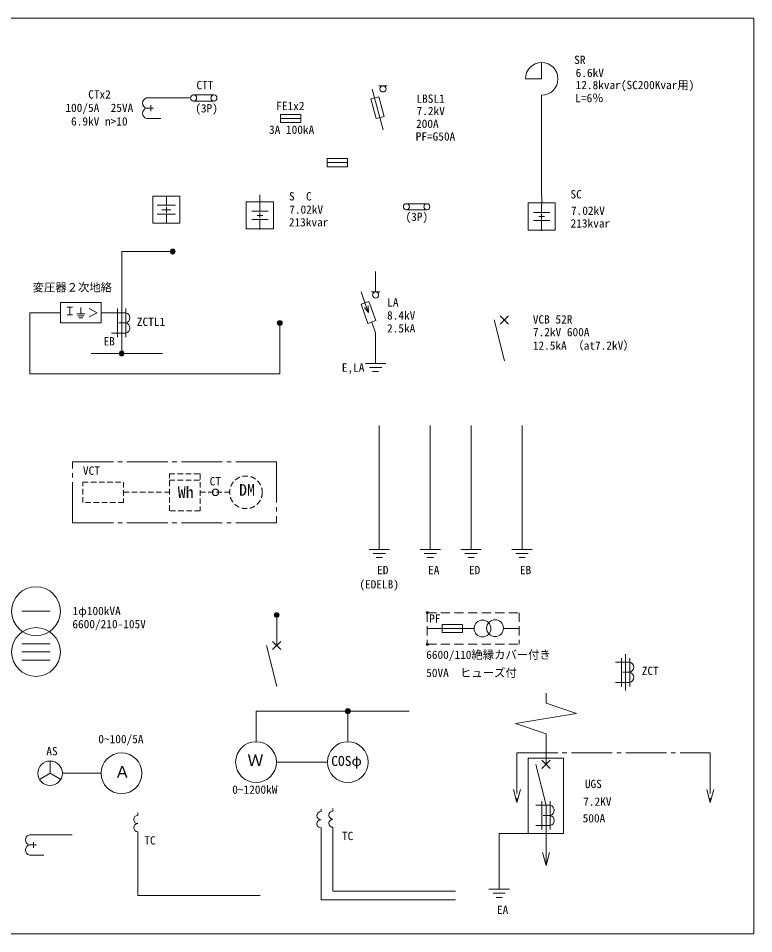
# Model space of a CAD drawing. Units: millimetres, scale not verified. Extents: x -40828 to 34218, y -22356 to 21925.
# Drawn here: x -28252 to -12028, y 1725 to 21925 of the extents above; entities that cross this region are included whole.
import ezdxf
from ezdxf.enums import TextEntityAlignment as Align

# ---------------------------------------------------------------- set-up
doc = ezdxf.new("R2010")
doc.units = ezdxf.units.MM
doc.header["$LTSCALE"] = 100
doc.header["$PDMODE"] = 32
doc.header["$PDSIZE"] = 50
for name, pattern in [('CHAIN2', [12, 9, -1, 1, -1]), ('DASHED1', [1.8, 1.2, -0.6]), ('DASHED2', [3, 2, -1])]:
    doc.linetypes.add(name, pattern=pattern)
doc.layers.add('E-0', color=6, linetype='Continuous', lineweight=20)
doc.styles.add('ＭＳ ゴシック', font='')
doc.styles.get('ＭＳ ゴシック').set_extended_font_data('MS Gothic')

msp = doc.modelspace()

# ---------------------------------------------------------------- linework, layer by layer
at = {"layer": 'E-0'}
for p, q in [((-16705.6, 20589.1), (-16705.6, 20949.1)), ((-20294.6, 20434.7), (-20114.6, 20434.7)), ((-17065.6, 20589.1), (-16705.6, 20589.1)), ((-23935.7, 20234.5), (-24385.7, 20234.5)), ((-20443.3, 20358.2), (-20204.6, 19467.2)), ((-16705.6, 18001.6), (-16705.6, 20229.1)), ((-25105.7, 20167), (-25420.7, 20167)), ((-25330.7, 19878.3), (-25330.7, 20005.6)), ((-24475.7, 20167), (-25105.7, 20167)), ((-23935.7, 20099.5), (-24385.7, 20099.5)), ((-25420.7, 19942), (-25330.7, 19942)), ((-25394.3, 19942), (-25267, 19942)), ((-25420.7, 19717), (-25105.7, 19717)), ((-22468.6, 19714.2), (-22018.6, 19714.2)), ((-22307.2, 19714.2), (-22179.9, 19714.2)), ((-21436.7, 18741.1), (-20986.7, 18741.1)), ((-21275.3, 18741.1), (-21148, 18741.1)), ((-22921.4, 18026.4), (-22921.7, 17666.4)), ((-16705.3, 18001.6), (-16705.6, 17641.6)), ((-19733.6, 17833.5), (-19193.6, 17833.5)), ((-19238.6, 17833.5), (-19688.6, 17833.5)), ((-22741.7, 17666.4), (-23101.7, 17666.4)), ((-22985.3, 17576.4), (-22858, 17576.4)), ((-22921.7, 17512.8), (-22921.7, 17640.1)), ((-19238.6, 17698.5), (-19688.6, 17698.5)), ((-16525.6, 17641.6), (-16885.6, 17641.6)), ((-16705.6, 17488), (-16705.6, 17615.2)), ((-22741.7, 17486.4), (-23101.7, 17486.4)), ((-22921.7, 17486.4), (-22921.7, 17261.4)), ((-16525.6, 17461.6), (-16885.6, 17461.6)), ((-16769.2, 17551.6), (-16641.9, 17551.6)), ((-16705.6, 17461.6), (-16705.6, 17236.6)), ((-25970.9, 14528.3), (-25970.9, 16778.3)), ((-24845.9, 16778.3), (-25970.9, 16778.3)), ((-20369.2, 16335.9), (-20369.2, 15885.9)), ((-20690.6, 15885.9), (-20603.6, 15646.7)), ((-20459.2, 15885.9), (-20279.2, 15885.9)), ((-20603.6, 15646.7), (-20527.9, 15434.8)), ((-20530.9, 15577.1), (-20527.9, 15434.8)), ((-27995.9, 15428.3), (-27320.9, 15428.3)), ((-26960.9, 15405.8), (-26780.9, 15405.8)), ((-26938.4, 15360.8), (-26803.4, 15360.8)), ((-26870.9, 15540.8), (-26870.9, 15405.8)), ((-26690.9, 15518.3), (-26510.9, 15428.3)), ((-26510.9, 15428.3), (-26690.9, 15338.3)), ((-26420.9, 15428.3), (-26195.9, 15428.3)), ((-25880.9, 15428.3), (-26195.9, 15428.3)), ((-26060.9, 14888.3), (-26060.9, 15518.3)), ((-26060.9, 14888.3), (-26060.9, 15518.3)), ((-25880.9, 15518.3), (-25880.9, 14888.3)), ((-25880.9, 15518.3), (-25880.9, 14888.3)), ((-20527.9, 15434.8), (-20615.7, 15546.8)), ((-17618.9, 15178.4), (-17438.9, 15358.4)), ((-17438.9, 15178.4), (-17618.9, 15358.4)), ((-26915.9, 15315.8), (-26825.9, 15315.8)), ((-26034.5, 15203.3), (-25907.3, 15203.3)), ((-25970.9, 15139.7), (-25970.9, 15267)), ((-25880.9, 15203.3), (-25970.9, 15203.3)), ((-20452.2, 15222.9), (-20369.2, 14985.9)), ((-17528.9, 14368.4), (-17753.9, 15268.4)), ((-25880.9, 14978.3), (-26195.9, 14978.3)), ((-20369.2, 14985.9), (-20369.2, 14310.9)), ((-26645.9, 14528.3), (-25070.9, 14528.3)), ((-20594.2, 14310.9), (-20144.2, 14310.9)), ((-20594.2, 14310.9), (-20144.2, 14310.9)), ((-20504.2, 14220.9), (-20234.2, 14220.9)), ((-20504.2, 14220.9), (-20234.2, 14220.9)), ((-20432.8, 14310.9), (-20305.6, 14310.9)), ((-20436.7, 14130.9), (-20301.7, 14130.9)), ((-20436.7, 14130.9), (-20301.7, 14130.9)), ((-20286.9, 12939.1), (-20286.9, 10205.2)), ((-19161.9, 12939.1), (-19161.9, 10205.2)), ((-18261.9, 12939.1), (-18261.9, 10205.2)), ((-17136.9, 12939.1), (-17136.9, 10205.2)), ((-20511.9, 10205.2), (-20061.9, 10205.2)), ((-20511.9, 10205.2), (-20061.9, 10205.2)), ((-20421.9, 10115.2), (-20151.9, 10115.2)), ((-20421.9, 10115.2), (-20151.9, 10115.2)), ((-20350.5, 10205.2), (-20223.2, 10205.2)), ((-19386.9, 10205.2), (-18936.9, 10205.2)), ((-19386.9, 10205.2), (-18936.9, 10205.2)), ((-19296.9, 10115.2), (-19026.9, 10115.2)), ((-19296.9, 10115.2), (-19026.9, 10115.2)), ((-19225.5, 10205.2), (-19098.2, 10205.2)), ((-18486.9, 10205.2), (-18036.9, 10205.2)), ((-18486.9, 10205.2), (-18036.9, 10205.2)), ((-18396.9, 10115.2), (-18126.9, 10115.2)), ((-18396.9, 10115.2), (-18126.9, 10115.2)), ((-18325.5, 10205.2), (-18198.2, 10205.2)), ((-17361.9, 10205.2), (-16911.9, 10205.2)), ((-17271.9, 10115.2), (-17001.9, 10115.2)), ((-17271.9, 10115.2), (-17001.9, 10115.2)), ((-17200.5, 10205.2), (-17073.2, 10205.2)), ((-20354.4, 10025.2), (-20219.4, 10025.2)), ((-20354.4, 10025.2), (-20219.4, 10025.2)), ((-19229.4, 10025.2), (-19094.4, 10025.2)), ((-19229.4, 10025.2), (-19094.4, 10025.2)), ((-18329.4, 10025.2), (-18194.4, 10025.2)), ((-18329.4, 10025.2), (-18194.4, 10025.2)), ((-17204.4, 10025.2), (-17069.4, 10025.2)), ((-17204.4, 10025.2), (-17069.4, 10025.2)), ((-28176.1, 8842), (-27546.1, 8842)), ((-22551.1, 8758.8), (-22551.1, 8083.8)), ((-18741.5, 8461.3), (-18614.2, 8461.3)), ((-28176.1, 8122), (-27546.1, 8122)), ((-22551.1, 7183.8), (-22776.1, 8083.8)), ((-22641.1, 7993.8), (-22461.1, 8173.8)), ((-22461.1, 7993.8), (-22641.1, 8173.8)), ((-28176.1, 7942), (-27546.1, 7942)), ((-28176.1, 7762), (-27546.1, 7762)), ((-14763.5, 7718.3), (-15078.5, 7718.3)), ((-14943.5, 7178.3), (-14943.5, 7808.3)), ((-14943.5, 7178.3), (-14943.5, 7808.3)), ((-14763.5, 7808.3), (-14763.5, 7178.3)), ((-14763.5, 7808.3), (-14763.5, 7178.3)), ((-14917.1, 7493.3), (-14789.8, 7493.3)), ((-14763.5, 7493.3), (-14853.5, 7493.3)), ((-14763.5, 7268.3), (-15078.5, 7268.3)), ((-16609.2, 6811.3), (-16609.2, 7036.3)), ((-20981.5, 6691.1), (-20981.5, 5962.1)), ((-15934.2, 6586.3), (-16609.2, 6811.3)), ((-23006.5, 6637.1), (-23006.5, 5962.1)), ((-23006.5, 6637.1), (-19631.5, 6637.1)), ((-17284.2, 6361.3), (-15934.2, 6586.3)), ((-16609.2, 6136.3), (-17284.2, 6361.3)), ((-16609.2, 6136.3), (-16609.2, 5461.3)), ((-27549.9, 5265.5), (-27549.9, 5535.5)), ((-27549.9, 5265.5), (-27549.9, 5535.5)), ((-21431.5, 5512.1), (-22556.5, 5512.1)), ((-22401, 5511.9), (-22212.9, 5511.9)), ((-16609.2, 4561.3), (-16834.2, 5461.3)), ((-16699.2, 5371.3), (-16519.2, 5551.3)), ((-16519.2, 5371.3), (-16699.2, 5551.3)), ((-27549.9, 5265.5), (-27783.8, 5130.5)), ((-27549.9, 5265.5), (-27783.8, 5130.5)), ((-27549.9, 5265.5), (-27316.1, 5130.5)), ((-27549.9, 5265.5), (-27316.1, 5130.5)), ((-26424.9, 5265.5), (-27279.9, 5265.5)), ((-16699.2, 4021.3), (-16699.2, 4651.3)), ((-16699.2, 4021.3), (-16699.2, 4651.3)), ((-16519.2, 4651.3), (-16519.2, 4021.3)), ((-16519.2, 4651.3), (-16519.2, 4021.3)), ((-21573.3, 4419.2), (-21573.3, 4475.9)), ((-21309.5, 4432.5), (-21309.5, 4489.2)), ((-16519.2, 4561.3), (-16834.2, 4561.3)), ((-16609.2, 3228.7), (-16609.2, 4561.3)), ((-25615, 4335), (-25615, 4391.6)), ((-16672.8, 4336.3), (-16545.6, 4336.3)), ((-16519.2, 4336.3), (-16609.2, 4336.3)), ((-21573.3, 4059.2), (-21573.3, 4003.4)), ((-21309.5, 4072.5), (-21309.5, 4016.7)), ((-16519.2, 4111.3), (-16834.2, 4111.3)), ((-27690.1, 3909.9), (-28005.1, 3909.9)), ((-27060.1, 3909.9), (-27690.1, 3909.9)), ((-25615, 3975), (-25615, 3919.1)), ((-21573.3, 2471.6), (-21573.3, 4003.4)), ((-17642.6, 3933.4), (-17642.6, 2706.5)), ((-28005.1, 3684.9), (-27915.1, 3684.9)), ((-27978.7, 3684.9), (-27851.4, 3684.9)), ((-27915.1, 3621.2), (-27915.1, 3748.5)), ((-28005.1, 3459.9), (-27690.1, 3459.9)), ((-17867.6, 2706.5), (-17417.6, 2706.5)), ((-17867.6, 2706.5), (-17417.6, 2706.5)), ((-17706.2, 2706.5), (-17578.9, 2706.5)), ((-17777.6, 2616.5), (-17507.6, 2616.5)), ((-17777.6, 2616.5), (-17507.6, 2616.5)), ((-17710.1, 2526.5), (-17575.1, 2526.5)), ((-17710.1, 2526.5), (-17575.1, 2526.5))]:
    msp.add_line(p, q, dxfattribs=at)
at = {"layer": 'E-0', "color": 7}
for p, q in [((-24985.3, 17801.6), (-24985.3, 18001.6)), ((-25185.3, 17801.6), (-24785.3, 17801.6)), ((-25185.3, 17601.6), (-24785.3, 17601.6)), ((-25085.3, 17701.6), (-24885.3, 17701.6)), ((-24985.3, 17635), (-24985.3, 17768.3)), ((-24985.3, 17401.6), (-24985.3, 17601.6)), ((-18902.8, 8371.3), (-18902.8, 8551.3)), ((-18902.8, 8461.3), (-19228.1, 8461.3)), ((-18902.8, 8461.3), (-18452.8, 8461.3)), ((-18452.8, 8371.3), (-18902.8, 8371.3)), ((-18197.5, 8461.3), (-18452.8, 8461.3)), ((-17203.4, 8461.3), (-17547.7, 8461.3)), ((-14853.5, 7093.3), (-14853.5, 7893.3)), ((-17002.9, 3933.4), (-17002.9, 5597.6)), ((-17002.9, 3933.4), (-17642.6, 3933.4)), ((-21573.3, 2471.6), (-18609.5, 2471.6))]:
    msp.add_line(p, q, dxfattribs=at)
at = {"layer": 'E-0', "linetype": 'DASHED1'}
for p, q in [((-24916.7, 11735), (-24241.7, 11735)), ((-25929.2, 11465), (-24916.7, 11465)), ((-24241.7, 11466.7), (-23593.2, 11466.7))]:
    msp.add_line(p, q, dxfattribs=at)
at = {"layer": 'E-0', "color": 7, "linetype": 'DASHED2'}
for p, q in [((-19228.1, 8808.9), (-19228.1, 8115.7)), ((-19228.1, 8808.9), (-17203.4, 8808.9)), ((-17203.4, 8808.9), (-17203.4, 8113.7)), ((-19228.1, 8113.7), (-17203.4, 8113.7))]:
    msp.add_line(p, q, dxfattribs=at)
at = {"layer": 'E-0', "color": 7, "linetype": 'CHAIN2'}
msp.add_line((-17249.6, 5715.5), (-17249.6, 4617.8), dxfattribs=at)
at = {"layer": 'E-0', "color": 4, "lineweight": 9}
for p, q in [((-17249.6, 4617.8), (-17327.2, 4907.5)), ((-17249.6, 4617.8), (-17171.9, 4907.5)), ((-12986.8, 4617.8), (-13064.4, 4907.5)), ((-12986.8, 4617.8), (-12909.1, 4907.5)), ((-16609.2, 3228.7), (-16686.9, 3518.4)), ((-16609.2, 3228.7), (-16531.6, 3518.4))]:
    msp.add_line(p, q, dxfattribs=at)
at = {"layer": 'E-0', "color": 7}
for points in [[(-40827.8, 1725.4), (-12027.8, 1725.4), (-12027.8, 21925.4), (-40827.8, 21925.4)], [(-25285.3, 18001.6), (-24685.3, 18001.6), (-24685.3, 17401.6), (-25285.3, 17401.6)]]:
    msp.add_lwpolyline(points, close=True, dxfattribs=at)
at = {"layer": 'E-0'}
for points in [[(-20356.8, 19713.7), (-20473.2, 20148.3), (-20299.4, 20194.9), (-20182.9, 19760.3)], [(-22468.6, 19624.2), (-22468.6, 19804.2), (-22018.6, 19804.2), (-22018.6, 19624.2)], [(-22468.6, 19624.2), (-22468.6, 19804.2), (-22018.6, 19804.2), (-22018.6, 19624.2)], [(-21436.7, 18651.1), (-21436.7, 18831.1), (-20986.7, 18831.1), (-20986.7, 18651.1)], [(-21436.7, 18651.1), (-21436.7, 18831.1), (-20986.7, 18831.1), (-20986.7, 18651.1)], [(-23221.7, 17276.4), (-22621.7, 17276.4), (-22621.7, 17876.4), (-23221.7, 17876.4)], [(-17005.6, 17251.6), (-16405.6, 17251.6), (-16405.6, 17851.6), (-17005.6, 17851.6)], [(-27320.9, 15203.3), (-27320.9, 15653.3), (-26420.9, 15653.3), (-26420.9, 15203.3)], [(-27320.9, 15203.3), (-27320.9, 15653.3), (-26420.9, 15653.3), (-26420.9, 15203.3)], [(-20537, 15192.6), (-20688.4, 15616.4), (-20518.8, 15677), (-20367.5, 15253.2)], [(-18902.8, 8371.3), (-18902.8, 8551.3), (-18452.8, 8551.3), (-18452.8, 8371.3)]]:
    msp.add_lwpolyline(points, close=True, dxfattribs=at)
for points in [[(-27995.9, 15428.3), (-27995.9, 14078.3), (-22483.4, 14078.3), (-22483.4, 15203.3)], [(-22915, 2569.1), (-25615, 2569.1), (-25615, 3919.1)], [(-18609.5, 2666.7), (-21309.5, 2666.7), (-21309.5, 4016.7)]]:
    msp.add_lwpolyline(points, dxfattribs=at)
at = {"layer": 'E-0', "linetype": 'CHAIN2'}
msp.add_lwpolyline([(-27054.2, 10790), (-27054.2, 12140), (-22554.2, 12140), (-22554.2, 10790)], close=True, dxfattribs=at)
at = {"layer": 'E-0', "linetype": 'DASHED1'}
for points in [[(-24916.7, 11060), (-24916.7, 11870), (-24241.7, 11870), (-24241.7, 11060)], [(-26829.2, 11240), (-26829.2, 11690), (-25929.2, 11690), (-25929.2, 11240)]]:
    msp.add_lwpolyline(points, close=True, dxfattribs=at)
at = {"layer": 'E-0', "color": 7}
for points in [[(-18902.8, 8551.3), (-18452.8, 8551.3), (-18452.8, 8371.3)], [(-17002.9, 5597.6), (-16222.3, 5597.6), (-16222.3, 3933.4), (-17002.9, 3933.4)]]:
    msp.add_lwpolyline(points, dxfattribs=at)
at = {"layer": 'E-0', "color": 7, "linetype": 'CHAIN2'}
msp.add_lwpolyline([(-17249.6, 5715.5), (-12986.8, 5715.5), (-12986.8, 4617.8)], dxfattribs=at)
at = {"layer": 'E-0'}
for centre, radius in [((-20204.6, 20367.2), 67.5), ((-24385.7, 20167), 67.5), ((-23935.7, 20167), 67.5), ((-19688.6, 17766), 67.5), ((-19238.6, 17766), 67.5), ((-24845.9, 16778.3), 54), ((-24845.9, 16778.3), 36), ((-24845.9, 16778.3), 18), ((-20369.2, 15818.4), 67.5), ((-22483.4, 15203.3), 54), ((-22483.4, 15203.3), 36), ((-22483.4, 15203.3), 18), ((-25970.9, 14528.3), 54), ((-25970.9, 14528.3), 36), ((-25970.9, 14528.3), 18), ((-23904.2, 11465), 72), ((-27861.1, 8842), 540), ((-22551.1, 8758.8), 54), ((-22551.1, 8758.8), 36), ((-22551.1, 8758.8), 18), ((-27861.1, 7942), 540), ((-20981.5, 6637.1), 54), ((-20981.5, 6637.1), 36), ((-20981.5, 6637.1), 18), ((-23006.5, 5512.1), 450), ((-20981.5, 5512.1), 450), ((-25974.9, 5265.5), 450), ((-27549.9, 5265.5), 270), ((-27549.9, 5265.5), 270)]:
    msp.add_circle(centre, radius, dxfattribs=at)
at = {"layer": 'E-0', "linetype": 'DASHED1'}
msp.add_circle((-23229.2, 11465), 360, dxfattribs=at)
at = {"layer": 'E-0', "color": 7}
for centre in [(-18011.7, 8461.3), (-17733.4, 8466.5)]:
    msp.add_circle(centre, 185.8, dxfattribs=at)
at = {"layer": 'E-0'}
for centre, radius, start, end in [((-16705.6, 20589.1), 360, 270, 180), ((-25395.3, 20054.5), 115.3, 102.68, 257.32), ((-25395.3, 19829.5), 115.3, 102.68, 257.32), ((-25906.2, 15315.8), 115.3, 282.68, 77.32), ((-25906.2, 15090.8), 115.3, 282.68, 77.32), ((-14788.8, 7605.8), 115.3, 282.68, 77.32), ((-14788.8, 7380.8), 115.3, 282.68, 77.32), ((-16544.5, 4448.8), 115.3, 282.68, 77.32), ((-25615, 4245), 90, 90, 270), ((-21573.3, 4329.2), 90, 90, 270), ((-21309.5, 4342.5), 90, 90, 270), ((-21309.5, 4162.5), 90, 90, 270), ((-16544.5, 4223.8), 115.3, 282.68, 77.32), ((-25615, 4065), 90, 90, 270), ((-21573.3, 4149.2), 90, 90, 270), ((-27979.7, 3797.4), 115.3, 102.68, 257.32), ((-27979.7, 3572.4), 115.3, 102.68, 257.32)]:
    msp.add_arc(centre, radius, start, end, dxfattribs=at)
at = {"layer": 'E-0', "color": 7}
for p in [(-19228.1, 8808.9), (-19228.1, 8113.7)]:
    msp.add_point(p, dxfattribs=at)

# ---------------------------------------------------------------- texts
at = {"layer": 'E-0', "color": 7, "style": 'ＭＳ ゴシック'}
for s, height, p in [('SR', 183.3, (-15987.7, 20863.1)), ('6.6kV', 183.3, (-15955.2, 20575.6)), ('CTT', 183.3, (-24321.8, 20306.1)), ('12.8kvar(SC200Kvar用)', 183.3, (-15956.3, 20306.9)), ('CTx2', 183.3, (-26709.3, 20099.5)), ('LBSL1', 183.3, (-19468.2, 20005.6)), ('L=6％', 183.3, (-15963.8, 20018)), ('100/5A  25VA', 183.3, (-27212.4, 19804.3)), ('(3P)', 183.3, (-24347.2, 19793.1)), ('FE1x2', 183.3, (-22561.2, 19844.3)), ('7.2kV', 183.3, (-19464.5, 19733.3)), ('6.9kV n>10', 183.3, (-27087.7, 19504.9)), ('200A', 183.3, (-19476.8, 19452.5)), ('3A 100kA', 183.3, (-22720.5, 19320.4)), ('PF=G50A', 183.3, (-19484.9, 19171.7)), ('S\u3000C', 183.3, (-22280.1, 17850.8)), ('SC', 183.3, (-16069, 17895.3)), ('7.02kV', 183.3, (-22275, 17558.5)), ('7.02kV', 183.3, (-16059, 17533.6)), ('(3P)', 183.3, (-19709, 17399)), ('213kvar', 183.3, (-22282.7, 17278.8)), ('213kvar', 183.3, (-16066.6, 17254)), ('変圧器２次地絡', 183.3, (-27935, 15840.6)), ('Ｉ', 183.3, (-27243.1, 15316.2)), ('LA', 183.3, (-20112, 15510.1)), ('8.4kV', 183.3, (-20116.7, 15222.7)), ('VCB 52R', 183.3, (-16900.7, 15134.7)), ('ZCTL1', 183.3, (-25636.1, 15081.3)), ('2.5kA', 183.3, (-20116.7, 14937.6)), ('7.2kV 600A', 183.3, (-16897.3, 14855.1)), ('EB', 183.3, (-26371.3, 14652)), ('12.5kA （at7.2kV）', 183.3, (-16900.7, 14557)), ('E,LA', 183.3, (-21114, 14071.4)), ('VCT', 183.3, (-26826.6, 11796.8)), ('CT', 183.3, (-24029.5, 11562.6)), ('Wh', 256.6, (-24733.6, 11262.4)), ('DM', 256.6, (-23380.7, 11312.4)), ('ED', 183.3, (-20335.4, 9603.8)), ('EA', 183.3, (-19210.4, 9603.8)), ('ED', 183.3, (-18310.4, 9603.8)), ('EB', 183.3, (-17185.4, 9603.8)), ('(EDELB)', 183.3, (-20727, 9287.9)), ('1φ100kVA', 183.3, (-27054, 8700)), ('PF', 183.3, (-19186.2, 8532.1)), ('6600/210-105V', 183.3, (-27058.9, 8411)), ('6600/110絶縁カバー付き', 183.3, (-19253, 7733.7)), ('50VA  ヒューズ付', 183.3, (-19253, 7335.3)), ('ZCT', 183.3, (-14496.3, 7377)), ('0~100/5A', 183.3, (-26487.1, 5873)), ('AS', 183.3, (-27633.7, 5606.7)), ('Ｗ', 256.6, (-23195.6, 5346.5)), ('COSφ', 219.9, (-21349.3, 5361.6)), ('Ａ', 256.6, (-26131.2, 5088.1)), ('UGS', 183.3, (-15752.4, 4883.2)), ('0~1200kW', 183.3, (-23532.5, 4757.9)), ('7.2KV', 183.3, (-15789, 4492.9)), ('500A', 183.3, (-15801.2, 4127)), ('TC', 183.3, (-25470.2, 3637.7)), ('TC', 183.3, (-21111.8, 3735.3)), ('EA', 183.3, (-17691, 2105.1))]:
    msp.add_text(s, height=height, dxfattribs=at).set_placement(p, align=Align.BOTTOM_LEFT)

doc.saveas('drawing.dxf')
